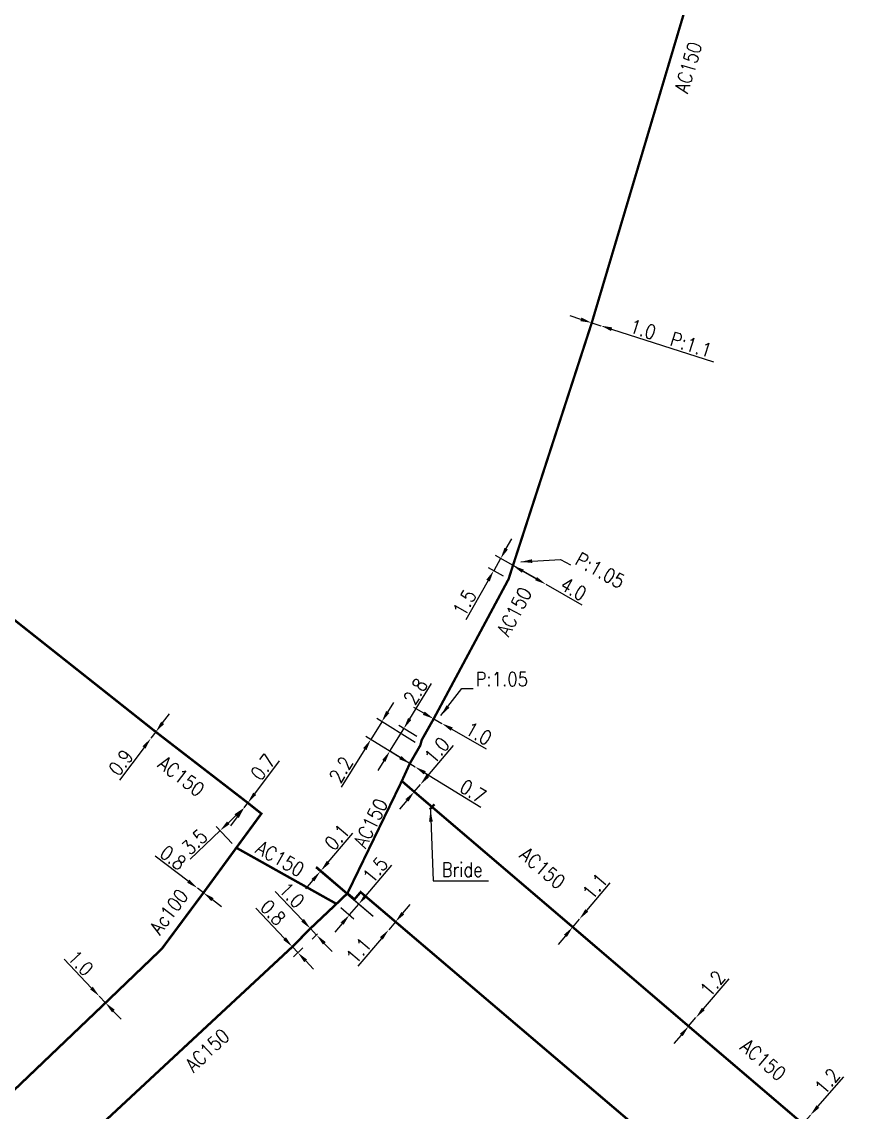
# Model space of a CAD drawing. Header units: millimetres. Extents: x 138988 to 140002, y 128990 to 130001.
# Drawn here: x 139111.2 to 139199.7, y 129374.2 to 129489.3 of the extents above; entities that cross this region are included whole.
import ezdxf
from ezdxf.enums import TextEntityAlignment as Align

# ---------------------------------------------------------------- set-up
doc = ezdxf.new("R2010")
doc.units = ezdxf.units.MM
doc.header["$PDMODE"] = 34
doc.linetypes.add('L_25_AP', pattern=[2000, 1000, 1000])
doc.layers.get('0').update_dxf_attribs({"linetype": 'CONTINUOUS'})
doc.layers.get('Defpoints').update_dxf_attribs({"linetype": 'CONTINUOUS'})
doc.layers.add('L_150', color=1, linetype='CONTINUOUS')
doc.layers.add('L_340', color=7, linetype='CONTINUOUS')
doc.styles.get("Standard").update_dxf_attribs({"font": 'romans.shx', "width": 0.85})
doc.dimstyles.get("Standard").update_dxf_attribs({"dimtxt": 1.5, "dimasz": 1.2, "dimexe": 0.625, "dimexo": 0.625, "dimgap": 0.25, "dimtad": 1, "dimdec": 1, "dimzin": 0, "dimdsep": 46, "dimtxsty": 'Standard', "dimcen": -0.5, "dimadec": 0, "dimazin": 0, "dimtfac": 1, "dimtdec": 1, "dimtmove": 0, "dimatfit": 3, "dimfxl": 0, "dimtolj": 1, "dimtzin": 0, "dimarcsym": 0})

# ---------------------------------------------------------------- blocks, each defined once
blk = doc.blocks.new('*D909')
at = {"layer": 'Defpoints', "color": 0, "linetype": 'Continuous', "transparency": 16777216}
for p in [(139150.67, 129394.34), (139149.96, 129393.5), (139149.96, 129393.5)]:
    blk.add_point(p, dxfattribs=at)
at = {"layer": 'L_150', "color": 0, "linetype": 'Continuous', "lineweight": -2, "transparency": 16777216}
for p, q in [((139151.45, 129395.25), (139152.23, 129396.17)), ((139150.67, 129394.34), (139149.96, 129393.5)), ((139149.18, 129392.59), (139146.7, 129389.67))]:
    blk.add_line(p, q, dxfattribs=at)
at = {"layer": 'L_150', "color": 0, "linetype": 'Continuous', "transparency": 16777216}
for points in [[(139151.3, 129395.38), (139151.6, 129395.12), (139150.67, 129394.34)], [(139149.03, 129392.72), (139149.33, 129392.46), (139149.96, 129393.5)]]:
    blk.add_solid(points, dxfattribs=at)
at = {"layer": 'L_150', "color": 0, "linetype": 'Continuous', "transparency": 16777216, "insert": (139146.79, 129391.32), "char_height": 1.5, "attachment_point": 5, "rotation": 49.5988}
blk.add_mtext('\\A1;1.1', dxfattribs=at)
blk = doc.blocks.new('*D910')
at = {"layer": 'Defpoints', "color": 0, "linetype": 'Continuous', "transparency": 16777216}
for p in [(139142.74, 129399.65), (139146.34, 129396.71), (139148.79, 129394.5)]:
    blk.add_point(p, dxfattribs=at)
at = {"layer": 'L_150', "color": 0, "linetype": 'Continuous', "lineweight": -2, "transparency": 16777216}
for p, q in [((139143.58, 129400.64), (139146.18, 129403.69)), ((139148.31, 129394.9), (139142.26, 129400.05)), ((139145.86, 129397.12), (139142.33, 129400.13)), ((139142.74, 129399.65), (139142.8, 129399.72)), ((139141.96, 129398.73), (139141.18, 129397.82))]:
    blk.add_line(p, q, dxfattribs=at)
at = {"layer": 'L_150', "color": 0, "linetype": 'Continuous', "transparency": 16777216}
for points in [[(139143.43, 129400.77), (139143.73, 129400.51), (139142.8, 129399.72)], [(139141.81, 129398.86), (139142.11, 129398.6), (139142.74, 129399.65)]]:
    blk.add_solid(points, dxfattribs=at)
at = {"layer": 'L_150', "color": 0, "linetype": 'Continuous', "transparency": 16777216, "insert": (139144.5, 129403.27), "char_height": 1.5, "attachment_point": 5, "rotation": 49.5988}
blk.add_mtext('\\A1;0.1', dxfattribs=at)
blk = doc.blocks.new('*D911')
at = {"layer": 'Defpoints', "color": 0, "linetype": 'Continuous', "transparency": 16777216}
for p in [(139141.69, 129393.63), (139142.91, 129393.48), (139142.34, 129392.94)]:
    blk.add_point(p, dxfattribs=at)
at = {"layer": 'L_150', "color": 0, "linetype": 'Continuous', "lineweight": -2, "transparency": 16777216}
for p, q in [((139140.86, 129394.5), (139137.99, 129397.55)), ((139142.34, 129392.94), (139141.69, 129393.63)), ((139142.46, 129393.05), (139141.88, 129392.51)), ((139143.16, 129392.06), (139143.98, 129391.19))]:
    blk.add_line(p, q, dxfattribs=at)
at = {"layer": 'L_150', "color": 0, "linetype": 'Continuous', "transparency": 16777216}
for points in [[(139141.01, 129394.64), (139140.72, 129394.36), (139141.69, 129393.63)], [(139143.31, 129392.2), (139143.02, 129391.93), (139142.34, 129392.94)]]:
    blk.add_solid(points, dxfattribs=at)
at = {"layer": 'L_150', "color": 0, "linetype": 'Continuous', "transparency": 16777216, "insert": (139139.74, 129397.15), "char_height": 1.5, "attachment_point": 5, "rotation": 313.3127}
blk.add_mtext('\\A1;1.0', dxfattribs=at)
blk = doc.blocks.new('*D912')
at = {"layer": 'Defpoints', "color": 0, "linetype": 'Continuous', "transparency": 16777216}
for p in [(139152.65, 129408.06), (139153.3, 129408.82), (139153.3, 129408.82)]:
    blk.add_point(p, dxfattribs=at)
at = {"layer": 'L_150', "color": 0, "linetype": 'Continuous', "lineweight": -2, "transparency": 16777216}
for p, q in [((139154.07, 129409.74), (139156.78, 129412.94)), ((139152.65, 129408.06), (139153.3, 129408.82)), ((139151.87, 129407.15), (139151.1, 129406.23))]:
    blk.add_line(p, q, dxfattribs=at)
at = {"layer": 'L_150', "color": 0, "linetype": 'Continuous', "transparency": 16777216}
for points in [[(139153.92, 129409.87), (139154.23, 129409.61), (139153.3, 129408.82)], [(139151.72, 129407.28), (139152.03, 129407.02), (139152.65, 129408.06)]]:
    blk.add_solid(points, dxfattribs=at)
at = {"layer": 'L_150', "color": 0, "linetype": 'Continuous', "transparency": 16777216, "insert": (139155.05, 129412.44), "char_height": 1.5, "attachment_point": 5, "rotation": 49.7083}
blk.add_mtext('\\A1;1.0', dxfattribs=at)
blk = doc.blocks.new('*D913')
at = {"layer": 'Defpoints', "color": 0, "linetype": 'Continuous', "transparency": 16777216}
for p in [(139182.37, 129384.22), (139182.37, 129384.22), (139181.6, 129383.31)]:
    blk.add_point(p, dxfattribs=at)
at = {"layer": 'L_150', "color": 0, "linetype": 'Continuous', "lineweight": -2, "transparency": 16777216}
for p, q in [((139183.15, 129385.14), (139185.86, 129388.33)), ((139181.6, 129383.31), (139182.37, 129384.22)), ((139180.82, 129382.39), (139180.04, 129381.48))]:
    blk.add_line(p, q, dxfattribs=at)
at = {"layer": 'L_150', "color": 0, "linetype": 'Continuous', "transparency": 16777216}
for points in [[(139183, 129385.27), (139183.3, 129385.01), (139182.37, 129384.22)], [(139180.67, 129382.52), (139180.97, 129382.26), (139181.6, 129383.31)]]:
    blk.add_solid(points, dxfattribs=at)
at = {"layer": 'L_150', "color": 0, "linetype": 'Continuous', "transparency": 16777216, "insert": (139184.13, 129387.84), "char_height": 1.5, "attachment_point": 5, "rotation": 49.6479}
blk.add_mtext('\\A1;1.2', dxfattribs=at)
blk = doc.blocks.new('*D914')
at = {"layer": 'Defpoints', "color": 0, "linetype": 'Continuous', "transparency": 16777216}
for p in [(139194.44, 129373.93), (139194.44, 129373.93), (139193.65, 129373.02)]:
    blk.add_point(p, dxfattribs=at)
at = {"layer": 'L_150', "color": 0, "linetype": 'Continuous', "lineweight": -2, "transparency": 16777216}
for p, q in [((139195.23, 129374.83), (139197.98, 129377.99)), ((139193.65, 129373.02), (139194.44, 129373.93)), ((139192.86, 129372.12), (139192.07, 129371.21))]:
    blk.add_line(p, q, dxfattribs=at)
at = {"layer": 'L_150', "color": 0, "linetype": 'Continuous', "transparency": 16777216}
for points in [[(139195.08, 129374.96), (139195.38, 129374.7), (139194.44, 129373.93)], [(139192.71, 129372.25), (139193.01, 129371.99), (139193.65, 129373.02)]]:
    blk.add_solid(points, dxfattribs=at)
at = {"layer": 'L_150', "color": 0, "linetype": 'Continuous', "transparency": 16777216, "insert": (139196.24, 129377.52), "char_height": 1.5, "attachment_point": 5, "rotation": 48.9177}
blk.add_mtext('\\A1;1.2', dxfattribs=at)
blk = doc.blocks.new('*D1071')
at = {"layer": 'Defpoints', "color": 0, "linetype": 'Continuous', "transparency": 16777216}
for p in [(139119.42, 129386.48), (139119.42, 129386.48), (139120.08, 129385.79)]:
    blk.add_point(p, dxfattribs=at)
at = {"layer": 'L_150', "color": 0, "linetype": 'Continuous', "lineweight": -2, "transparency": 16777216}
for p, q in [((139118.59, 129387.35), (139115.71, 129390.38)), ((139120.08, 129385.79), (139119.42, 129386.48)), ((139120.9, 129384.92), (139121.73, 129384.05))]:
    blk.add_line(p, q, dxfattribs=at)
at = {"layer": 'L_150', "color": 0, "linetype": 'Continuous', "transparency": 16777216}
for points in [[(139118.74, 129387.48), (139118.45, 129387.21), (139119.42, 129386.48)], [(139121.05, 129385.06), (139120.76, 129384.78), (139120.08, 129385.79)]]:
    blk.add_solid(points, dxfattribs=at)
at = {"layer": 'L_150', "color": 0, "linetype": 'Continuous', "transparency": 16777216, "insert": (139117.46, 129389.99), "char_height": 1.5, "attachment_point": 5, "rotation": 313.5738}
blk.add_mtext('\\A1;1.0', dxfattribs=at)
blk = doc.blocks.new('*D1072')
at = {"layer": 'Defpoints', "color": 0, "linetype": 'Continuous', "transparency": 16777216}
for p in [(139129.77, 129397.89), (139129.77, 129397.89), (139130.4, 129397.41)]:
    blk.add_point(p, dxfattribs=at)
at = {"layer": 'L_150', "color": 0, "linetype": 'Continuous', "lineweight": -2, "transparency": 16777216}
for p, q in [((139128.81, 129398.62), (139125.33, 129401.26)), ((139130.4, 129397.41), (139129.77, 129397.89)), ((139131.36, 129396.68), (139132.31, 129395.95))]:
    blk.add_line(p, q, dxfattribs=at)
at = {"layer": 'L_150', "color": 0, "linetype": 'Continuous', "transparency": 16777216}
for points in [[(139128.93, 129398.78), (139128.69, 129398.46), (139129.77, 129397.89)], [(139131.48, 129396.84), (139131.24, 129396.52), (139130.4, 129397.41)]]:
    blk.add_solid(points, dxfattribs=at)
at = {"layer": 'L_150', "color": 0, "linetype": 'Continuous', "transparency": 16777216, "insert": (139127.2, 129401.1), "char_height": 1.5, "attachment_point": 5, "rotation": 322.7288}
blk.add_mtext('\\A1;0.8', dxfattribs=at)
blk = doc.blocks.new('*D1073')
at = {"layer": 'Defpoints', "color": 0, "linetype": 'Continuous', "transparency": 16777216}
for p in [(139134.7, 129406.37), (139134.7, 129406.37), (139133.88, 129402.15)]:
    blk.add_point(p, dxfattribs=at)
at = {"layer": 'L_150', "color": 0, "linetype": 'Continuous', "lineweight": -2, "transparency": 16777216}
for p, q in [((139133.83, 129405.54), (139133.04, 129404.78)), ((139132.17, 129403.96), (139129, 129400.94)), ((139133.45, 129402.6), (139131.74, 129404.41))]:
    blk.add_line(p, q, dxfattribs=at)
at = {"layer": 'L_150', "color": 0, "linetype": 'Continuous', "transparency": 16777216}
for points in [[(139133.69, 129405.69), (139133.97, 129405.4), (139134.7, 129406.37)], [(139132.9, 129404.93), (139133.17, 129404.64), (139132.17, 129403.96)]]:
    blk.add_solid(points, dxfattribs=at)
at = {"layer": 'L_150', "color": 0, "linetype": 'Continuous', "transparency": 16777216, "insert": (139129.46, 129402.76), "char_height": 1.5, "attachment_point": 5, "rotation": 43.5738}
blk.add_mtext('\\A1;3.5', dxfattribs=at)
blk = doc.blocks.new('*D1079')
at = {"layer": 'Defpoints', "color": 0, "linetype": 'Continuous', "transparency": 16777216}
for p in [(139141.35, 129392.01), (139139.79, 129391.7), (139140.37, 129391.08)]:
    blk.add_point(p, dxfattribs=at)
at = {"layer": 'L_150', "color": 0, "linetype": 'Continuous', "lineweight": -2, "transparency": 16777216}
for p, q in [((139138.96, 129392.57), (139135.94, 129395.77)), ((139140.37, 129391.08), (139139.79, 129391.7)), ((139140.9, 129391.58), (139139.92, 129390.65)), ((139141.2, 129390.21), (139142.02, 129389.34))]:
    blk.add_line(p, q, dxfattribs=at)
at = {"layer": 'L_150', "color": 0, "linetype": 'Continuous', "transparency": 16777216}
for points in [[(139139.11, 129392.71), (139138.82, 129392.43), (139139.79, 129391.7)], [(139141.34, 129390.35), (139141.05, 129390.07), (139140.37, 129391.08)]]:
    blk.add_solid(points, dxfattribs=at)
at = {"layer": 'L_150', "color": 0, "linetype": 'Continuous', "transparency": 16777216, "insert": (139137.76, 129395.31), "char_height": 1.5, "attachment_point": 5, "rotation": 313.3766}
blk.add_mtext('\\A1;0.8', dxfattribs=at)
blk = doc.blocks.new('*D1080')
at = {"layer": 'Defpoints', "color": 0, "linetype": 'Continuous', "transparency": 16777216}
for p in [(139144.44, 129396.23), (139146.79, 129396.2), (139148.79, 129394.5)]:
    blk.add_point(p, dxfattribs=at)
at = {"layer": 'L_150', "color": 0, "linetype": 'Continuous', "lineweight": -2, "transparency": 16777216}
for p, q in [((139147.56, 129397.12), (139150.28, 129400.31)), ((139148.31, 129394.9), (139146.31, 129396.61)), ((139144.91, 129395.83), (139146.29, 129394.65)), ((139145.81, 129395.06), (139146.79, 129396.2)), ((139145.03, 129394.15), (139144.26, 129393.23))]:
    blk.add_line(p, q, dxfattribs=at)
at = {"layer": 'L_150', "color": 0, "linetype": 'Continuous', "transparency": 16777216}
for points in [[(139147.41, 129397.25), (139147.72, 129396.99), (139146.79, 129396.2)], [(139144.88, 129394.28), (139145.19, 129394.02), (139145.81, 129395.06)]]:
    blk.add_solid(points, dxfattribs=at)
at = {"layer": 'L_150', "color": 0, "linetype": 'Continuous', "transparency": 16777216, "insert": (139148.55, 129399.82), "char_height": 1.5, "attachment_point": 5, "rotation": 49.5876}
blk.add_mtext('\\A1;1.5', dxfattribs=at)
blk = doc.blocks.new('*D751')
at = {"layer": 'Defpoints', "color": 0, "linetype": 'Continuous', "transparency": 16777216}
for p in [(139171.37, 129457.55), (139172.33, 129457.25), (139172.33, 129457.25)]:
    blk.add_point(p, dxfattribs=at)
at = {"layer": 'L_150', "color": 0, "linetype": 'Continuous', "lineweight": -2, "transparency": 16777216}
for p, q in [((139170.23, 129457.92), (139169.09, 129458.29)), ((139171.37, 129457.55), (139172.33, 129457.25)), ((139173.47, 129456.88), (139184.22, 129453.43))]:
    blk.add_line(p, q, dxfattribs=at)
at = {"layer": 'L_150', "color": 0, "linetype": 'Continuous', "transparency": 16777216}
for points in [[(139170.29, 129458.11), (139170.17, 129457.73), (139171.37, 129457.55)], [(139173.53, 129457.07), (139173.41, 129456.69), (139172.33, 129457.25)]]:
    blk.add_solid(points, dxfattribs=at)
at = {"layer": 'L_150', "color": 0, "linetype": 'Continuous', "transparency": 16777216, "insert": (139179.72, 129455.92), "char_height": 1.5, "attachment_point": 5, "rotation": 342.1813}
blk.add_mtext('\\A1;1.0  P:1.1', dxfattribs=at)
blk = doc.blocks.new('*D752')
at = {"layer": 'Defpoints', "color": 0, "linetype": 'Continuous', "transparency": 16777216}
for p in [(139163.06, 129431.93), (139166.54, 129429.96), (139166.54, 129429.96)]:
    blk.add_point(p, dxfattribs=at)
at = {"layer": 'L_150', "color": 0, "linetype": 'Continuous', "lineweight": -2, "transparency": 16777216}
for p, q in [((139164.11, 129431.34), (139165.5, 129430.55)), ((139166.54, 129429.96), (139170.34, 129427.79))]:
    blk.add_line(p, q, dxfattribs=at)
at = {"layer": 'L_150', "color": 0, "linetype": 'Continuous', "transparency": 16777216}
for points in [[(139164.21, 129431.51), (139164.01, 129431.17), (139163.06, 129431.93)], [(139165.6, 129430.72), (139165.4, 129430.38), (139166.54, 129429.96)]]:
    blk.add_solid(points, dxfattribs=at)
at = {"layer": 'L_150', "color": 0, "linetype": 'Continuous', "transparency": 16777216, "insert": (139169.46, 129429.45), "char_height": 1.5, "attachment_point": 5, "rotation": 330.367}
blk.add_mtext('\\A1;4.0', dxfattribs=at)
blk = doc.blocks.new('*D753')
at = {"layer": 'Defpoints', "color": 0, "linetype": 'Continuous', "transparency": 16777216}
for p in [(139161.76, 129432.67), (139162.6, 129430.5), (139166.54, 129429.96)]:
    blk.add_point(p, dxfattribs=at)
at = {"layer": 'L_150', "color": 0, "linetype": 'Continuous', "lineweight": -2, "transparency": 16777216}
for p, q in [((139162.36, 129433.72), (139162.95, 129434.76)), ((139161.76, 129432.67), (139161.03, 129431.39)), ((139166, 129430.27), (139161.22, 129432.98)), ((139162.06, 129430.81), (139160.49, 129431.7)), ((139160.44, 129430.35), (139158.09, 129426.22))]:
    blk.add_line(p, q, dxfattribs=at)
at = {"layer": 'L_150', "color": 0, "linetype": 'Continuous', "transparency": 16777216}
for points in [[(139162.18, 129433.82), (139162.53, 129433.62), (139161.76, 129432.67)], [(139160.26, 129430.45), (139160.61, 129430.25), (139161.03, 129431.39)]]:
    blk.add_solid(points, dxfattribs=at)
at = {"layer": 'L_150', "color": 0, "linetype": 'Continuous', "transparency": 16777216, "insert": (139157.96, 129428.02), "char_height": 1.5, "attachment_point": 5, "rotation": 60.367}
blk.add_mtext('\\A1;1.5', dxfattribs=at)
blk = doc.blocks.new('*D754')
at = {"layer": 'Defpoints', "color": 0, "linetype": 'Continuous', "transparency": 16777216}
for p in [(139154.7, 129415.76), (139155.57, 129415.27), (139155.57, 129415.27)]:
    blk.add_point(p, dxfattribs=at)
at = {"layer": 'L_150', "color": 0, "linetype": 'Continuous', "lineweight": -2, "transparency": 16777216}
for p, q in [((139153.66, 129416.35), (139152.61, 129416.95)), ((139154.7, 129415.76), (139155.57, 129415.27)), ((139156.61, 129414.67), (139160.25, 129412.6))]:
    blk.add_line(p, q, dxfattribs=at)
at = {"layer": 'L_150', "color": 0, "linetype": 'Continuous', "transparency": 16777216}
for points in [[(139153.75, 129416.53), (139153.56, 129416.18), (139154.7, 129415.76)], [(139156.71, 129414.85), (139156.51, 129414.5), (139155.57, 129415.27)]]:
    blk.add_solid(points, dxfattribs=at)
at = {"layer": 'L_150', "color": 0, "linetype": 'Continuous', "transparency": 16777216, "insert": (139159.45, 129414.21), "char_height": 1.5, "attachment_point": 5, "rotation": 330.367}
blk.add_mtext('\\A1;1.0', dxfattribs=at)
blk = doc.blocks.new('*D755')
at = {"layer": 'Defpoints', "color": 0, "linetype": 'Continuous', "transparency": 16777216}
for p in [(139135.09, 129406.89), (139134.7, 129406.37), (139134.7, 129406.37)]:
    blk.add_point(p, dxfattribs=at)
at = {"layer": 'L_150', "color": 0, "linetype": 'Continuous', "lineweight": -2, "transparency": 16777216}
for p, q in [((139135.82, 129407.85), (139138.45, 129411.34)), ((139134.7, 129406.37), (139135.09, 129406.89)), ((139133.98, 129405.41), (139133.26, 129404.45))]:
    blk.add_line(p, q, dxfattribs=at)
at = {"layer": 'L_150', "color": 0, "linetype": 'Continuous', "transparency": 16777216}
for points in [[(139135.66, 129407.97), (139135.97, 129407.73), (139135.09, 129406.89)], [(139133.82, 129405.53), (139134.14, 129405.29), (139134.7, 129406.37)]]:
    blk.add_solid(points, dxfattribs=at)
at = {"layer": 'L_150', "color": 0, "linetype": 'Continuous', "transparency": 16777216, "insert": (139136.69, 129410.67), "char_height": 1.5, "attachment_point": 5, "rotation": 52.9987}
blk.add_mtext('\\A1;0.7', dxfattribs=at)
blk = doc.blocks.new('*D756')
at = {"layer": 'Defpoints', "color": 0, "linetype": 'Continuous', "transparency": 16777216}
for p in [(139125.38, 129414.38), (139124.86, 129413.7), (139124.86, 129413.7)]:
    blk.add_point(p, dxfattribs=at)
at = {"layer": 'L_150', "color": 0, "linetype": 'Continuous', "lineweight": -2, "transparency": 16777216}
for p, q in [((139126.1, 129415.33), (139126.82, 129416.29)), ((139125.38, 129414.38), (139124.86, 129413.7)), ((139124.14, 129412.74), (139121.55, 129409.3))]:
    blk.add_line(p, q, dxfattribs=at)
at = {"layer": 'L_150', "color": 0, "linetype": 'Continuous', "transparency": 16777216}
for points in [[(139125.94, 129415.45), (139126.26, 129415.21), (139125.38, 129414.38)], [(139123.98, 129412.86), (139124.3, 129412.62), (139124.86, 129413.7)]]:
    blk.add_solid(points, dxfattribs=at)
at = {"layer": 'L_150', "color": 0, "linetype": 'Continuous', "transparency": 16777216, "insert": (139121.69, 129411.14), "char_height": 1.5, "attachment_point": 5, "rotation": 52.9987}
blk.add_mtext('\\A1;0.9', dxfattribs=at)
blk = doc.blocks.new('*D760')
at = {"layer": 'Defpoints', "color": 0, "linetype": 'Continuous', "transparency": 16777216}
for p in [(139148.07, 129413.58), (139153.28, 129412.94), (139152.74, 129410.69)]:
    blk.add_point(p, dxfattribs=at)
at = {"layer": 'L_150', "color": 0, "linetype": 'Continuous', "lineweight": -2, "transparency": 16777216}
for p, q in [((139149.85, 129416.47), (139150.48, 129417.49)), ((139149.22, 129415.45), (139148.07, 129413.58)), ((139152.75, 129413.27), (139148.69, 129415.78)), ((139152.21, 129411.02), (139147.53, 129413.9)), ((139147.44, 129412.56), (139144.95, 129408.53))]:
    blk.add_line(p, q, dxfattribs=at)
at = {"layer": 'L_150', "color": 0, "linetype": 'Continuous', "transparency": 16777216}
for points in [[(139149.68, 129416.58), (139150.02, 129416.37), (139149.22, 129415.45)], [(139147.26, 129412.66), (139147.61, 129412.45), (139148.07, 129413.58)]]:
    blk.add_solid(points, dxfattribs=at)
at = {"layer": 'L_150', "color": 0, "linetype": 'Continuous', "transparency": 16777216, "insert": (139144.93, 129410.4), "char_height": 1.5, "attachment_point": 5, "rotation": 58.3297}
blk.add_mtext('\\A1;2.2', dxfattribs=at)
blk = doc.blocks.new('*D761')
at = {"layer": 'Defpoints', "color": 0, "linetype": 'Continuous', "transparency": 16777216}
for p in [(139153.45, 129413.55), (139150.07, 129412.34), (139152.74, 129410.69)]:
    blk.add_point(p, dxfattribs=at)
at = {"layer": 'L_150', "color": 0, "linetype": 'Continuous', "lineweight": -2, "transparency": 16777216}
for p, q in [((139152.17, 129415.75), (139154.47, 129419.47)), ((139152.92, 129413.88), (139151.01, 129415.05)), ((139150.07, 129412.34), (139151.54, 129414.72)), ((139152.21, 129411.02), (139149.54, 129412.67)), ((139149.44, 129411.32), (139148.81, 129410.3))]:
    blk.add_line(p, q, dxfattribs=at)
at = {"layer": 'L_150', "color": 0, "linetype": 'Continuous', "transparency": 16777216}
for points in [[(139152, 129415.85), (139152.34, 129415.64), (139151.54, 129414.72)], [(139149.27, 129411.42), (139149.61, 129411.21), (139150.07, 129412.34)]]:
    blk.add_solid(points, dxfattribs=at)
at = {"layer": 'L_150', "color": 0, "linetype": 'Continuous', "transparency": 16777216, "insert": (139152.78, 129418.64), "char_height": 1.5, "attachment_point": 5, "rotation": 58.3297}
blk.add_mtext('\\A1;2.8', dxfattribs=at)
blk = doc.blocks.new('*D762')
at = {"layer": 'Defpoints', "color": 0, "linetype": 'Continuous', "transparency": 16777216}
for p in [(139152.18, 129411.04), (139152.74, 129410.69), (139152.74, 129410.69)]:
    blk.add_point(p, dxfattribs=at)
at = {"layer": 'L_150', "color": 0, "linetype": 'Continuous', "lineweight": -2, "transparency": 16777216}
for p, q in [((139151.16, 129411.67), (139150.14, 129412.3)), ((139151.85, 129410.51), (139151.85, 129410.51)), ((139152.18, 129411.04), (139152.74, 129410.69)), ((139153.77, 129410.06), (139159.67, 129406.42))]:
    blk.add_line(p, q, dxfattribs=at)
at = {"layer": 'L_150', "color": 0, "linetype": 'Continuous', "transparency": 16777216}
for points in [[(139151.27, 129411.84), (139151.06, 129411.5), (139152.18, 129411.04)], [(139153.87, 129410.23), (139153.66, 129409.89), (139152.74, 129410.69)]]:
    blk.add_solid(points, dxfattribs=at)
at = {"layer": 'L_150', "color": 0, "linetype": 'Continuous', "transparency": 16777216, "insert": (139158.84, 129408.1), "char_height": 1.5, "attachment_point": 5, "rotation": 328.3297}
blk.add_mtext('\\A1;0.7', dxfattribs=at)
blk = doc.blocks.new('*D1227')
at = {"layer": 'Defpoints', "color": 0, "linetype": 'Continuous', "transparency": 16777216}
for p in [(139170.08, 129394.62), (139170.08, 129394.62), (139169.37, 129393.78)]:
    blk.add_point(p, dxfattribs=at)
at = {"layer": 'L_150', "color": 0, "linetype": 'Continuous', "lineweight": -2, "transparency": 16777216}
for p, q in [((139170.86, 129395.54), (139173.32, 129398.46)), ((139169.37, 129393.78), (139170.08, 129394.62)), ((139168.6, 129392.87), (139167.82, 129391.95))]:
    blk.add_line(p, q, dxfattribs=at)
at = {"layer": 'L_150', "color": 0, "linetype": 'Continuous', "transparency": 16777216}
for points in [[(139170.7, 129395.67), (139171.01, 129395.41), (139170.08, 129394.62)], [(139168.45, 129392.99), (139168.75, 129392.74), (139169.37, 129393.78)]]:
    blk.add_solid(points, dxfattribs=at)
at = {"layer": 'L_150', "color": 0, "linetype": 'Continuous', "transparency": 16777216, "insert": (139171.71, 129398.1), "char_height": 1.5, "attachment_point": 5, "rotation": 49.8232}
blk.add_mtext('\\A1;1.1', dxfattribs=at)
blk = doc.blocks.new('L_340_02')
at = {"color": 0, "linetype": 'Continuous'}
blk.add_solid([(-0.75, 0.5), (0.75, 0.5), (-0.75, 0), (0.75, 0)], dxfattribs=at)
at = {"color": 0, "linetype": 'Continuous', "width": 0.75, "flags": 3}
for tag, p in [('DEF_LEG', (0, -4.5)), ('DEF_COUP', (0, -7)), ('DEF_TYPE', (0, -9.5))]:
    blk.add_attdef(tag, text='', height=1.2, dxfattribs=at).set_placement(p, align=Align.MIDDLE)

msp = doc.modelspace()

# ---------------------------------------------------------------- linework, layer by layer
at = {"layer": 'L_150', "linetype": 'L_25_AP', "const_width": 0.25, "flags": 128}
for points in [[(139000, 129259.01), (139012.47, 129272.41), (139023.55, 129283.38), (139044.2, 129302.14), (139064.48, 129321.16), (139094.12, 129348.94), (139117.12, 129370.61), (139139.79, 129391.7), (139141.69, 129393.63), (139144.44, 129396.23), (139145.6, 129397.34), (139145.6, 129397.34), (139145.6, 129397.34), (139145.6, 129397.34), (139145.6, 129397.34), (139145.6, 129397.34), (139151.34, 129409.19), (139151.34, 129409.19), (139152.18, 129411.04), (139153.28, 129412.94), (139153.45, 129413.55), (139154.7, 129415.76), (139162.6, 129430.5), (139163.06, 129431.93), (139171.37, 129457.53), (139189.8, 129519.45), (139193.18, 129531.81), (139198.43, 129554.97), (139201.53, 129569.46), (139206.15, 129590.56), (139208.69, 129602.22), (139209.66, 129605.65), (139210.58, 129609.08)], [(139050.47, 129436.04), (139052.23, 129436.62), (139061.79, 129437.18), (139076.94, 129437.76), (139082.14, 129437.97), (139082.33, 129438.43), (139083.11, 129438.62), (139097.52, 129436.45), (139097.52, 129436.45), (139125.38, 129414.38), (139135.09, 129406.89), (139135.09, 129406.89), (139136.52, 129405.75), (139133.88, 129402.15), (139130.41, 129397.4), (139126.02, 129391.49), (139120.08, 129385.79), (139091.57, 129358.56), (139060.9, 129330.16), (139058.11, 129327.62), (139056.25, 129325.91), (139040.58, 129311.55), (139008.66, 129280.67), (139000, 129271.88)], [(139151.34, 129409.19), (139152.65, 129408.06), (139169.37, 129393.78), (139181.6, 129383.31), (139193.65, 129373.02), (139201.94, 129366.08), (139204.11, 129364.25), (139206.38, 129363.89), (139206.53, 129363.76), (139214.52, 129356.4), (139214.52, 129356.4), (139237.73, 129336.14), (139249.98, 129325.75), (139251.62, 129324.41), (139252.6, 129323.55), (139252.6, 129323.55), (139252.6, 129323.55), (139252.6, 129323.55), (139252.6, 129323.55), (139253.02, 129323.92), (139253.56, 129323.4), (139255.03, 129321.98)], [(139133.88, 129402.15), (139144.44, 129396.23)], [(139245.64, 129313.27), (139243.43, 129315.14), (139222.01, 129333.36), (139203.32, 129349.48), (139196.7, 129355.92), (139195.03, 129356.55), (139190.13, 129360.73), (139150.67, 129394.34), (139146.99, 129397.47), (139146.34, 129396.71), (139145.6, 129397.34)]]:
    msp.add_lwpolyline(points, dxfattribs=at)

# ---------------------------------------------------------------- block references
at = {"layer": 'L_340', "xscale": 0.499999999982029, "yscale": 0.499999999982029, "zscale": 0.499999999982029, "rotation": 47.34625112058762}
msp.add_blockref('L_340_02', (139154.62, 129406.38), dxfattribs=at)

# ---------------------------------------------------------------- texts
at = {"layer": 'L_150', "linetype": 'Continuous', "width": 0.85}
for s, rotation, p in [('AC150', 73.4178, (139181.55, 129484.52)), ('AC150', 62.1756, (139163.21, 129427.06)), ('AC150', 322.2683, (139128.08, 129409.68)), ('AC150', 63.3621, (139148.05, 129404.76)), ('AC150', 330.1931, (139138.51, 129401)), ('Ac100', 53.4092, (139126.76, 129395.4)), ('AC150', 43.3766, (139130.81, 129380.78))]:
    msp.add_text(s, height=1.5, rotation=rotation, dxfattribs=at).set_placement(p, align=Align.MIDDLE)
for p in [(139163.65, 129401.18), (139186.93, 129380.94)]:
    msp.add_text('AC150', height=1.5, rotation=319.7017, dxfattribs=at).set_placement(p)
at = {"layer": 'L_150', "linetype": 'Continuous', "insert": (139169.48, 129432.1), "char_height": 1.5, "attachment_point": 7, "rotation": 331.0809}
msp.add_mtext('P:1.05', dxfattribs=at)
at = {"layer": 'L_150', "linetype": 'Continuous', "insert": (139159.13, 129419.2), "char_height": 1.5, "attachment_point": 7}
msp.add_mtext('P:1.05', dxfattribs=at)
at = {"layer": 'L_340', "linetype": 'Continuous', "insert": (139155.54, 129400.59), "char_height": 1.5, "attachment_point": 1}
msp.add_mtext('\\A1;Bride', dxfattribs=at)

# ---------------------------------------------------------------- dimensions: what is measured, and where the dimension line sits
at = {"layer": 'L_150', "linetype": 'Continuous'}
dim = msp.add_linear_dim(base=(139172.33, 129457.25), p1=(139171.37, 129457.55), p2=(139172.33, 129457.25), angle=162.1813, text='<>  P:1.1', dimstyle='Standard', dxfattribs=at)
dim.commit()
dim.dimension.update_dxf_attribs({"geometry": '*D751', "text_midpoint": (139179.42, 129454.97), "dimtype": 160})
for base, p1, p2, angle, picture, middle in [((139161.76, 129432.67), (139162.6, 129430.5), (139166.54, 129429.96), 240.367, '*D753', (139158.83, 129427.52)), ((139166.54, 129429.96), (139163.06, 129431.93), (139166.54, 129429.96), 150.367, '*D752', (139168.96, 129428.58)), ((139150.07, 129412.34), (139153.45, 129413.55), (139152.74, 129410.69), 58.3297, '*D761', (139153.63, 129418.12)), ((139148.07, 129413.58), (139153.28, 129412.94), (139152.74, 129410.69), 58.3297, '*D760', (139145.78, 129409.88)), ((139124.86, 129413.7), (139125.38, 129414.38), (139124.86, 129413.7), 52.9987, '*D756', (139122.48, 129410.54)), ((139155.57, 129415.27), (139154.7, 129415.76), (139155.57, 129415.27), 150.367, '*D754', (139158.95, 129413.34)), ((139153.3, 129408.82), (139152.65, 129408.06), (139153.3, 129408.82), 229.7083, '*D912', (139155.82, 129411.8)), ((139134.7017, 129406.3683), (139135.0929, 129406.8874), (139134.7017, 129406.3683), 52.9987, '*D755', (139137.4916, 129410.0705)), ((139152.74, 129410.69), (139152.18, 129411.04), (139152.74, 129410.69), 148.3297, '*D762', (139158.32, 129407.25)), ((139134.7, 129406.37), (139133.88, 129402.15), (139134.7, 129406.37), 223.5738, '*D1073', (139130.15, 129402.04)), ((139142.74, 129399.65), (139146.34, 129396.71), (139148.79, 129394.5), 49.5988, '*D910', (139145.27, 129402.62)), ((139129.77, 129397.89), (139130.4, 129397.41), (139129.77, 129397.89), 322.7288, '*D1072', (139126.6, 129400.3)), ((139146.79, 129396.2), (139144.44, 129396.23), (139148.79, 129394.5), 229.5876, '*D1080', (139149.31, 129399.17)), ((139142.3374, 129392.9366), (139141.6857, 129393.6278), (139142.913, 129393.4793), 133.3127, '*D911', (139139.014, 129396.4617)), ((139170.08, 129394.62), (139169.37, 129393.78), (139170.08, 129394.62), 229.8232, '*D1227', (139172.48, 129397.46)), ((139140.37, 129391.08), (139139.79, 129391.7), (139141.35, 129392.01), 133.3766, '*D1079', (139137.03, 129394.62)), ((139149.96, 129393.5), (139150.67, 129394.34), (139149.96, 129393.5), 49.5988, '*D909', (139147.55, 129390.67)), ((139119.42, 129386.48), (139120.08, 129385.79), (139119.42, 129386.48), 313.5738, '*D1071', (139116.74, 129389.3)), ((139182.37, 129384.22), (139181.6, 129383.31), (139182.37, 129384.22), 229.6479, '*D913', (139184.89, 129387.19)), ((139194.44, 129373.93), (139193.65, 129373.02), (139194.44, 129373.93), 228.9177, '*D914', (139197, 129376.86))]:
    dim = msp.add_linear_dim(base=base, p1=p1, p2=p2, angle=angle, dimstyle='Standard', dxfattribs=at)
    dim.commit()
    dim.dimension.update_dxf_attribs({"geometry": picture, "text_midpoint": middle, "dimtype": 160})

# ---------------------------------------------------------------- leaders
for points in [[(139163.89, 129432.33), (139168.09, 129432.59), (139169.14, 129432.01)], [(139155.47, 129416.11), (139157.68, 129418.95), (139158.88, 129418.95)]]:
    msp.add_leader(points, dimstyle='Standard', dxfattribs=at)
at = {"layer": 'L_340', "linetype": 'Continuous', "annotation_type": 0, "has_hookline": 1, "hookline_direction": 0, "text_width": 4.37}
msp.add_leader([(139154.36, 129406.11), (139154.66, 129398.67), (139155.86, 129398.67)], dimstyle='Standard', override={"dimgap": 0.25, "dimtad": 1}, dxfattribs=at)

doc.saveas('drawing.dxf')
